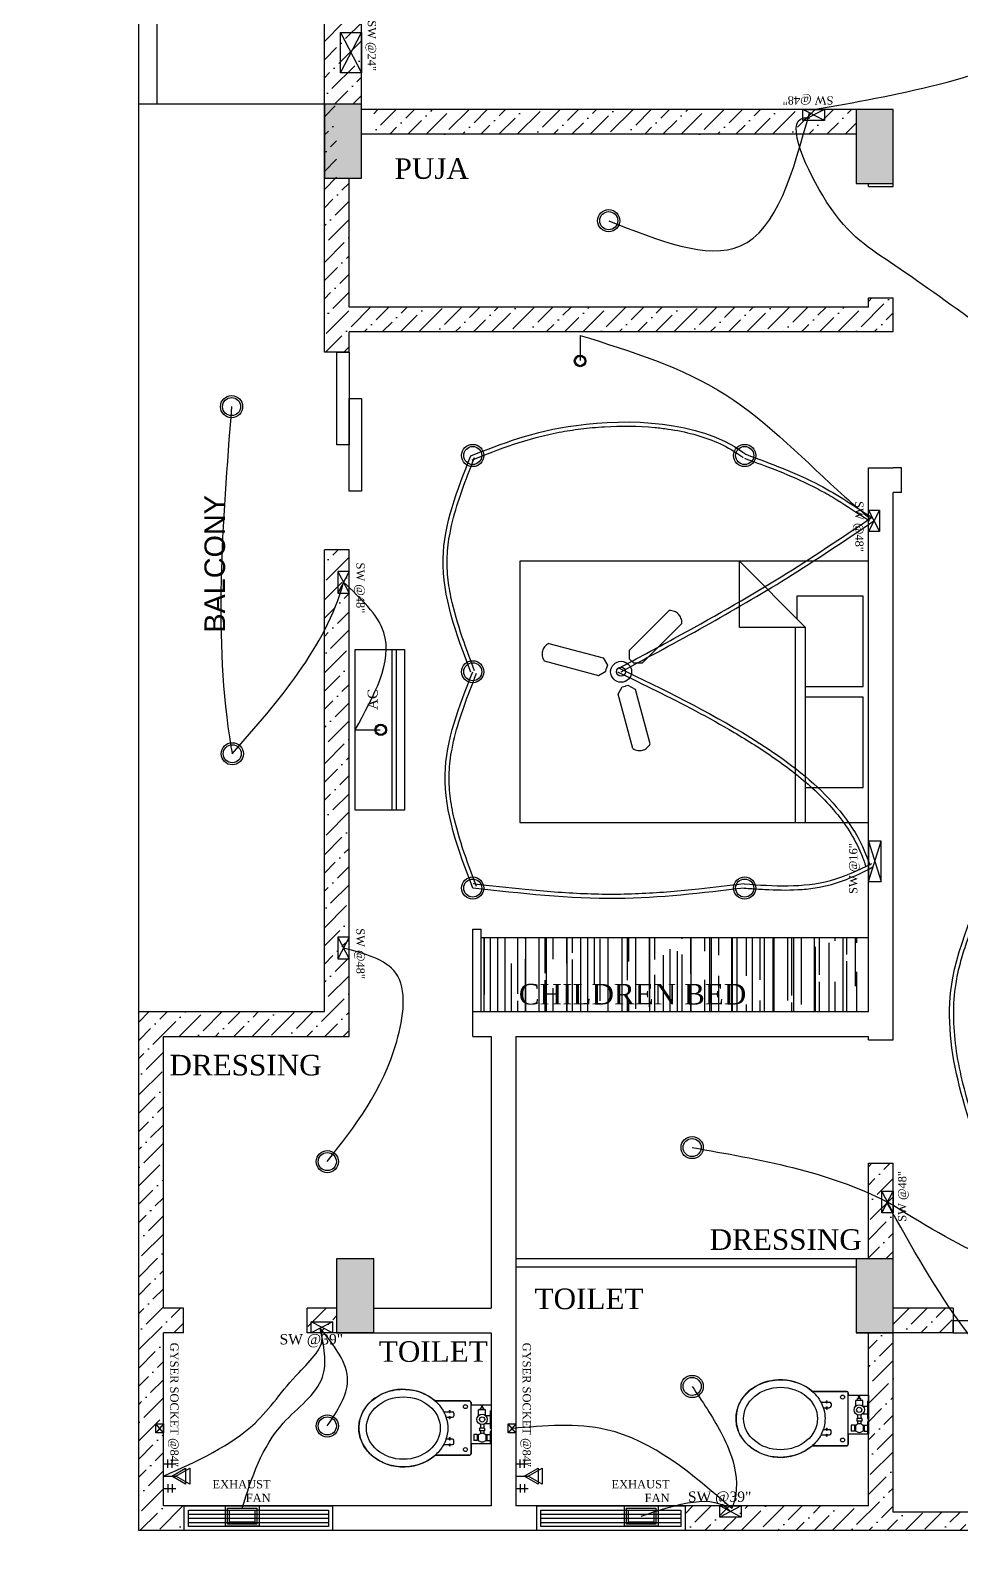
# Model space of a CAD drawing. Header units: inches. Extents: x 204954 to 440946, y -300749 to -143756.
# Drawn here: x 219263.4 to 219489.2, y -150903.7 to -150533.5 of the extents above; entities that cross this region are included whole.
import ezdxf

# ---------------------------------------------------------------- set-up
doc = ezdxf.new("R2010")
doc.units = ezdxf.units.IN
doc.header["$LTSCALE"] = 9
doc.header["$MEASUREMENT"] = 0
doc.linetypes.add('ACAD_ISO02W100', pattern=[15, 12, -3])
for name, color, linetype in [('beam framing', 91, 'Continuous'), ('ELECTRICAL', 1, 'Continuous'), ('furniture', 220, 'Continuous')]:
    doc.layers.add(name, color=color, linetype=linetype)
doc.layers.add('elec', color=1, linetype='Continuous', lineweight=15)
doc.layers.add('text', color=7, linetype='Continuous', lineweight=13)
doc.styles.add('outer', font='arial.ttf', dxfattribs={"height": 24})
doc.styles.get("Standard").update_dxf_attribs({"font": 'arial.ttf'})
pattern_1 = [(45, (-41741.4607, -126474.4424), (1.65728152, 6.0766989), [7.8125, -1.5625, 0, -1.5625])]

# ---------------------------------------------------------------- blocks, each defined once
blk = doc.blocks.new('WWWWWWWWWWWWWWWWWW')
at = {"color": 30, "linetype": 'Continuous'}
for p, q in [((25689.52, 22948.48), (25608.66, 22948.48)), ((25608.66, 22948.48), (25608.66, 22840.67)), ((25689.52, 22840.67), (25689.52, 22948.48)), ((25689.52, 22880.56), (25669.04, 22860.08)), ((25669.04, 22880.56), (25689.52, 22880.56)), ((25669.04, 22860.08), (25669.04, 22880.56)), ((25669.04, 22863.31), (25608.66, 22863.31)), ((25678.74, 22862.77), (25671.73, 22862.77)), ((25678.74, 22842.29), (25678.74, 22862.77)), ((25608.66, 22860.08), (25669.04, 22860.08)), ((25619.45, 22860.08), (25619.45, 22842.29)), ((25647.48, 22842.29), (25647.48, 22860.08)), ((25650.71, 22860.08), (25650.71, 22842.29)), ((25619.45, 22842.29), (25647.48, 22842.29)), ((25650.71, 22842.29), (25678.74, 22842.29)), ((25608.66, 22840.67), (25689.52, 22840.67))]:
    blk.add_line(p, q, dxfattribs=at)
blk = doc.blocks.new('MT3')
at = {"layer": 'furniture', "color": 143}
for p, q in [((29457.68, -1525.15), (29465.38, -1525.15)), ((29457.68, -1529.12), (29457.68, -1525.15)), ((29465.38, -1525.15), (29465.38, -1529.12)), ((29456.94, -1536.21), (29456.94, -1529.4)), ((29456.94, -1529.4), (29456.94, -1536.21)), ((29457.21, -1529.12), (29457.68, -1529.12)), ((29467.39, -1529.12), (29457.21, -1529.12)), ((29465.38, -1529.12), (29467.39, -1529.12)), ((29467.66, -1529.4), (29467.66, -1536.21)), ((29467.66, -1536.21), (29467.66, -1529.4)), ((29458.79, -1533.41), (29458.79, -1533.27)), ((29459.19, -1533.27), (29458.79, -1533.27)), ((29459.19, -1533.41), (29458.79, -1533.41)), ((29459.06, -1533.27), (29459.06, -1532.8)), ((29459.06, -1534.41), (29459.06, -1533.41)), ((29459.19, -1533.41), (29459.19, -1533.27)), ((29459.33, -1532.53), (29459.87, -1532.53)), ((29460.42, -1533.27), (29460.01, -1533.27)), ((29460.01, -1533.41), (29460.01, -1533.27)), ((29460.42, -1533.41), (29460.01, -1533.41)), ((29460.15, -1533.27), (29460.15, -1532.8)), ((29460.15, -1533.93), (29460.15, -1533.41)), ((29460.42, -1533.41), (29460.42, -1533.27)), ((29464.18, -1533.41), (29464.18, -1533.27)), ((29464.59, -1533.27), (29464.18, -1533.27)), ((29464.59, -1533.41), (29464.18, -1533.41)), ((29464.45, -1533.27), (29464.45, -1532.8)), ((29464.45, -1533.93), (29464.45, -1533.41)), ((29464.59, -1533.41), (29464.59, -1533.27)), ((29465.27, -1532.53), (29464.73, -1532.53)), ((29465.81, -1533.27), (29465.41, -1533.27)), ((29465.41, -1533.41), (29465.41, -1533.27)), ((29465.81, -1533.41), (29465.41, -1533.41)), ((29465.54, -1533.27), (29465.54, -1532.8)), ((29465.54, -1534.41), (29465.54, -1533.41)), ((29465.81, -1533.41), (29465.81, -1533.27))]:
    blk.add_line(p, q, dxfattribs=at)
at = {"layer": 'furniture', "color": 40}
for p, q in [((29457.7, -1527.09), (29457.7, -1526.81)), ((29458.36, -1526.89), (29457.7, -1526.81)), ((29458.36, -1527.01), (29457.7, -1527.09)), ((29458.36, -1526.61), (29458.36, -1527.29)), ((29458.7, -1526.61), (29458.36, -1526.61)), ((29458.7, -1527.29), (29458.36, -1527.29)), ((29459.82, -1526.26), (29458.7, -1526.26)), ((29458.7, -1526.26), (29458.7, -1527.63)), ((29459.82, -1527.63), (29458.7, -1527.63)), ((29458.87, -1525.32), (29458.87, -1525.15)), ((29458.87, -1525.15), (29462.3, -1525.15)), ((29458.87, -1525.32), (29462.3, -1525.32)), ((29459.82, -1526.27), (29459.82, -1525.32)), ((29461.36, -1526.27), (29461.36, -1525.32)), ((29461.56, -1526.61), (29462.3, -1526.61)), ((29461.56, -1527.29), (29462.3, -1527.29)), ((29462.3, -1525.32), (29462.3, -1525.15)), ((29462.3, -1526.44), (29462.3, -1527.46)), ((29462.3, -1526.44), (29462.81, -1526.44)), ((29462.3, -1527.46), (29462.81, -1527.46)), ((29462.81, -1526.44), (29462.81, -1527.46)), ((29462.81, -1526.61), (29463.4, -1526.61)), ((29462.81, -1527.29), (29463.4, -1527.29)), ((29462.98, -1525.15), (29462.98, -1525.32)), ((29462.98, -1525.15), (29465.38, -1525.15)), ((29462.98, -1525.32), (29465.38, -1525.32)), ((29463.56, -1526.18), (29464.8, -1526.18)), ((29463.56, -1526.18), (29464.8, -1526.18)), ((29463.56, -1527.72), (29464.8, -1527.72)), ((29463.58, -1526.01), (29463.58, -1525.32)), ((29463.58, -1526.01), (29464.78, -1526.01)), ((29463.58, -1527.89), (29464.78, -1527.89)), ((29463.58, -1527.89), (29463.58, -1528.58)), ((29463.7, -1526.18), (29463.7, -1526.01)), ((29463.7, -1527.72), (29463.7, -1527.89)), ((29464.66, -1526.18), (29464.66, -1526.01)), ((29464.66, -1527.72), (29464.66, -1527.89)), ((29464.78, -1526.01), (29464.78, -1525.32)), ((29464.78, -1527.89), (29464.78, -1528.58)), ((29465.38, -1525.15), (29465.38, -1525.32)), ((29463.58, -1528.58), (29464.78, -1528.58))]:
    blk.add_line(p, q, dxfattribs=at)
at = {"layer": 'furniture', "color": 40, "linetype": 'Continuous'}
blk.add_line((29458.87, -1525.15), (29465.38, -1525.15), dxfattribs=at)
at = {"layer": 'furniture', "color": 40}
for radius in [1.03, 0.514]:
    blk.add_circle((29460.59, -1526.95), radius, dxfattribs=at)
at = {"layer": 'furniture', "color": 143}
for centre in [(29458.06, -1530.24), (29466.54, -1530.24)]:
    blk.add_circle(centre, 0.39, dxfattribs=at)
at = {"layer": 'furniture', "color": 40}
for centre, radius, start, end in [((29464.18, -1526.95), 0.856, 151.045, 208.955), ((29462.39, -1525.95), 1.2, 331.045, 349.2183), ((29462.39, -1527.94), 1.2, 10.7817, 28.955), ((29465.98, -1525.95), 1.2, 190.7817, 208.955), ((29465.98, -1527.94), 1.2, 151.045, 169.2183), ((29464.18, -1526.95), 0.856, 331.045, 28.955)]:
    blk.add_arc(centre, radius, start, end, dxfattribs=at)
at = {"layer": 'furniture', "color": 143}
for centre, radius, start, end in [((29457.21, -1529.4), 0.272, 90, 180), ((29457.21, -1529.4), 0.272, 90, 180), ((29467.39, -1529.4), 0.272, 0, 90), ((29467.39, -1529.4), 0.272, 0, 90), ((29459.33, -1532.8), 0.272, 90, 180), ((29459.87, -1532.8), 0.272, 0, 90), ((29464.73, -1532.8), 0.272, 90, 180), ((29465.27, -1532.8), 0.272, 0, 90), ((29464.39, -1542.51), 9.76, 139.7519, 215.1669), ((29460.33, -1542.47), 9.64, 312.2117, 40.5237), ((29462.26, -1544.28), 7.01, 213.3921, 310.4326)]:
    blk.add_arc(centre, radius, start, end, dxfattribs=at)
at = {"layer": 'furniture', "color": 40}
blk.add_ellipse((29462.3, -1542.5), major_axis=(0, 7.29), ratio=0.846493, dxfattribs=at)
blk.add_ellipse((29462.3, -1542.5), major_axis=(0, 7.29), ratio=0.846493, dxfattribs=at)
at = {"layer": 'furniture', "color": 143}
blk.add_open_spline([(29462.3, -1533.71), (29461.7, -1533.71), (29461.1, -1533.79), (29459.36, -1534.27), (29458.28, -1534.9), (29456.49, -1536.6), (29455.79, -1537.68), (29454.85, -1540.05), (29454.62, -1541.35), (29454.65, -1543.94), (29454.92, -1545.22), (29455.93, -1547.56), (29456.67, -1548.61), (29458.28, -1550.05), (29459.06, -1550.53), (29460.76, -1551.16), (29461.65, -1551.31), (29463.44, -1551.25), (29464.33, -1551.03), (29465.97, -1550.28), (29466.72, -1549.75), (29468.02, -1548.44), (29468.56, -1547.66), (29469.4, -1545.97), (29469.69, -1545.05), (29469.99, -1543.15), (29470.01, -1542.18), (29469.76, -1540.27), (29469.5, -1539.33), (29468.73, -1537.61), (29468.21, -1536.81), (29466.96, -1535.45), (29466.23, -1534.88), (29464.62, -1534.06), (29463.74, -1533.81), (29462.67, -1533.72), (29462.48, -1533.71), (29462.3, -1533.71)], degree=3, knots=[0, 0, 0, 0, 0.226806, 0.226806, 0.680419, 0.680419, 1.134032, 1.134032, 1.587645, 1.587645, 2.041258, 2.041258, 2.494871, 2.494871, 2.835062, 2.835062, 3.172905, 3.172905, 3.510747, 3.510747, 3.84859, 3.84859, 4.186432, 4.186432, 4.524275, 4.524275, 4.862117, 4.862117, 5.199959, 5.199959, 5.537802, 5.537802, 5.875644, 5.875644, 6.213487, 6.213487, 6.283185, 6.283185, 6.283185, 6.283185], dxfattribs=at)
blk = doc.blocks.new('Fan3')
at = {"layer": 'ELECTRICAL'}
for p, q in [((13.37, 17.04), (2.28, 5.95)), ((16.92, 13.49), (5.83, 2.4)), ((-20.14, 7.91), (-5, 3.85)), ((2.28, 5.95), (2.28, 3.62)), ((-21.44, 3.06), (-6.3, -1)), ((-6.3, -1), (-4.27, 0.17)), ((-5, 3.85), (-3.83, 1.83)), ((-4.27, 0.17), (-4.05, 1.02)), ((-3.83, 1.83), (-4.06, 0.97)), ((2.28, 3.62), (2.91, 2.99)), ((3.5, 2.4), (2.87, 3.03)), ((5.83, 2.4), (3.5, 2.4)), ((-0.84, -6.25), (0.33, -4.23)), ((0.33, -4.23), (1.19, -4)), ((1.99, -3.79), (1.14, -4.01)), ((4.01, -4.95), (1.99, -3.79)), ((3.22, -21.4), (-0.84, -6.25)), ((8.07, -20.1), (4.01, -4.95))]:
    blk.add_line(p, q, dxfattribs=at)
for radius in [2.92, 1.27]:
    blk.add_circle((0, 0), radius, dxfattribs=at)
for centre, radius, start, end in [((13.5, 13.34), 3.7, 68.4978, 91.9827), ((13.7, 13.85), 3.16, 45, 68.4978), ((13.73, 13.82), 3.16, 21.5022, 45), ((13.22, 13.62), 3.7, 358.0173, 21.5022), ((-18.84, 4.94), 3.16, 165, 188.4978), ((-18.3, 5.02), 3.7, 188.4978, 211.9827), ((-18.83, 4.98), 3.16, 141.5022, 165), ((-18.4, 4.64), 3.7, 118.0173, 141.5022), ((4.8, -18.36), 3.7, 308.4978, 331.9827), ((5.19, -18.26), 3.7, 238.0173, 261.5022), ((5.1, -18.8), 3.16, 261.5022, 285), ((5.14, -18.79), 3.16, 285, 308.4978)]:
    blk.add_arc(centre, radius, start, end, dxfattribs=at)
blk = doc.blocks.new('Shower')
for p, q in [((-1.07, 2), (-1.07, 4)), ((0, 3), (-2, 3)), ((0, 0), (-2, 0)), ((0, -3), (-2, -3)), ((-1.07, -2), (-1.07, -4))]:
    blk.add_line(p, q)
blk.add_lwpolyline([(-2, 0), (-5.38, 1.95), (-5.38, -1.95)], close=True)

msp = doc.modelspace()

# ---------------------------------------------------------------- hatches: boundary and pattern name
at = {"transparency": 33554457}
h = msp.add_hatch(dxfattribs=at)
h.set_pattern_fill('ANSI36', color=155, scale=25)
h.set_pattern_definition([(45, (-41744.4426, -126474.4424), (1.65728152, 6.0766989), [7.8125, -1.5625, 0, -1.5625])])
h.paths.add_polyline_path([(219343.6737, -150525.37987), (219334.67194, -150525.37987), (219334.67337, -150551.32941), (219343.67337, -150551.32941)])
for points in [[(219334.67337, -150569.32941), (219343.67337, -150569.32941), (219343.67337, -150551.32941), (219334.67337, -150551.32941)], [(219463.64186, -150570.62759), (219472.64186, -150570.62759), (219472.64186, -150552.62759), (219463.64186, -150552.62759)], [(219337.64186, -150849.62759), (219346.64186, -150849.62759), (219346.64186, -150831.62759), (219337.64186, -150831.62759)], [(219463.64186, -150849.62759), (219472.64186, -150849.62759), (219472.64186, -150831.62759), (219463.64186, -150831.62759)]]:
    msp.add_hatch(color=1).paths.add_polyline_path(points)
h = msp.add_hatch(dxfattribs=at)
h.set_pattern_fill('ANSI36', color=155, scale=25)
h.set_pattern_definition([(45, (-45569.218, -128487.8396), (1.65728152, 6.0766989), [7.8125, -1.5625, 0, -1.5625])])
h.paths.add_polyline_path([(219472.64186, -150598.365), (219466.64186, -150598.365), (219466.64186, -150600.62759), (219340.67337, -150600.62759), (219340.67337, -150569.32941), (219337.65523, -150569.32941), (219337.65523, -150551.32941), (219334.67337, -150551.32941), (219334.67337, -150611.53994), (219340.67337, -150611.53994), (219340.67337, -150606.62759), (219472.56186, -150606.62759), (219472.56184, -150606.11855)])
h = msp.add_hatch(dxfattribs=at)
h.set_pattern_fill('ANSI36', color=155, scale=25)
h.set_pattern_definition(pattern_1)
h.paths.add_polyline_path([(219463.64186, -150558.62759), (219463.64186, -150552.62759), (219346.65523, -150552.62759), (219346.65523, -150558.62759)])
h = msp.add_hatch(dxfattribs=at)
h.set_pattern_fill('ANSI36', color=155, scale=25)
h.set_pattern_definition(pattern_1)
h.paths.add_polyline_path([(219456.87785, -150552.62759), (219456.87785, -150558.62759), (219463.64186, -150558.62759), (219463.64186, -150552.62759)])
h = msp.add_hatch(dxfattribs=at)
h.set_pattern_fill('ANSI36', color=155, scale=25)
h.set_pattern_definition(pattern_1)
h.paths.add_polyline_path([(219295.64186, -150849.62759), (219300.49675, -150849.62759), (219300.49675, -150843.62759), (219295.64186, -150843.62759), (219295.64186, -150777.62759), (219340.67337, -150777.62759), (219340.67337, -150771.62759), (219340.67337, -150659.53994), (219334.67337, -150659.53994), (219334.67337, -150771.62759), (219289.64186, -150771.62759), (219289.64186, -150897.62759), (219300.68359, -150897.62759), (219300.68359, -150891.62759), (219295.64186, -150891.62759)])
h = msp.add_hatch(dxfattribs=at)
h.set_pattern_fill('AR-RROOF', color=43, scale=5, angle=90)
h.set_pattern_definition([(90, (-41741.4607, -126474.4424), (-5, 11), [75, -10, 25, -5]), (90, (-41743.961, -126467.7924), (-6.65, -5), [15, -1.65, 30, -3.75]), (90, (-41745.7107, -126471.9424), (-3.35, 26), [40, -7, 20, -5])])
h.paths.add_polyline_path([(219466.64186, -150753.62759), (219372.67337, -150753.62759), (219372.67337, -150771.62759), (219466.64186, -150771.62759)])
h = msp.add_hatch(dxfattribs=at)
h.set_pattern_fill('ANSI36', color=155, scale=25)
h.set_pattern_definition(pattern_1)
h.paths.add_polyline_path([(219472.64186, -150808.44739), (219466.64186, -150808.44739), (219466.64186, -150831.62759), (219472.64186, -150831.62759)])
h = msp.add_hatch(dxfattribs=at)
h.set_pattern_fill('ANSI36', color=155, scale=25)
h.set_pattern_definition(pattern_1)
h.paths.add_polyline_path([(219337.64186, -150849.62759), (219337.64186, -150843.62759), (219330.49675, -150843.62759), (219330.49675, -150849.62759)])
h = msp.add_hatch(dxfattribs=at)
h.set_pattern_fill('ANSI36', color=155, scale=25)
h.set_pattern_definition(pattern_1)
h.paths.add_polyline_path([(219487.20458, -150846.62759), (219487.20458, -150843.62759), (219472.64186, -150843.62759), (219472.64186, -150849.62759), (219487.20458, -150849.62759)])
h = msp.add_hatch(dxfattribs=at)
h.set_pattern_fill('ANSI36', color=155, scale=25)
h.set_pattern_definition(pattern_1)
h.paths.add_polyline_path([(219472.64186, -150849.62759), (219466.64186, -150849.62759), (219466.64186, -150891.62759), (219422.18359, -150891.62759), (219422.18359, -150897.62759), (219637.64186, -150897.62759), (219637.64186, -150849.62759), (219633.14186, -150849.62759), (219633.14186, -150893.12759), (219472.64186, -150893.12759)])

# ---------------------------------------------------------------- linework, layer by layer
at = {"color": 251}
for p, q in [((219289.64186, -150897.62759), (219289.64186, -150199.12759)), ((219294.14186, -150551.32941), (219294.14186, -150203.62759)), ((219334.67337, -150551.32941), (219334.66, -150310.12759)), ((219343.67336, -150552.62759), (219343.67574, -150361.15827)), ((219337.65523, -150551.32941), (219289.64186, -150551.32941)), ((219334.67337, -150611.53994), (219334.67337, -150551.32941)), ((219472.64186, -150552.62759), (219343.67336, -150552.62759)), ((219472.64186, -150571.35266), (219472.64186, -150552.62759)), ((219463.64186, -150558.62759), (219343.67337, -150558.62759)), ((219340.67337, -150600.62759), (219340.67337, -150569.32941)), ((219466.64186, -150571.35266), (219466.64186, -150570.62759)), ((219466.64186, -150571.35266), (219472.64186, -150571.35266)), ((219466.64186, -150600.62759), (219466.64186, -150598.365)), ((219466.64186, -150598.365), (219472.64186, -150598.365)), ((219472.64186, -150606.62759), (219472.64186, -150598.365)), ((219466.64186, -150600.62759), (219340.67337, -150600.62759)), ((219340.67337, -150611.53994), (219340.67337, -150606.62759)), ((219472.64186, -150606.62759), (219340.67337, -150606.62759)), ((219340.67337, -150611.53994), (219334.67337, -150611.53994)), ((219466.64186, -150771.62759), (219466.64186, -150639.62759)), ((219466.64186, -150639.62759), (219472.64186, -150639.62759)), ((219474.69231, -150639.62759), (219472.64186, -150639.62759)), ((219472.64186, -150639.62759), (219472.64186, -150639.62759)), ((219474.69231, -150645.62759), (219474.69231, -150639.62759)), ((219474.69231, -150645.62759), (219472.64186, -150645.62759)), ((219472.64186, -150778.44739), (219472.64186, -150645.62759)), ((219334.67337, -150771.62759), (219334.67337, -150659.53994)), ((219340.67337, -150659.53994), (219334.67337, -150659.53994)), ((219340.67337, -150777.62759), (219340.67337, -150659.53994)), ((219370.67337, -150751.62759), (219372.67337, -150751.62759)), ((219370.67337, -150771.62759), (219370.67337, -150751.62759)), ((219372.67337, -150771.62759), (219372.67337, -150751.62759)), ((219372.67337, -150753.62759), (219466.64186, -150753.62759)), ((219289.64186, -150771.62759), (219334.67337, -150771.62759)), ((219370.67337, -150771.62759), (219466.64186, -150771.62759)), ((219370.67337, -150777.62759), (219370.67337, -150771.62759)), ((219295.64186, -150843.62759), (219295.64186, -150777.62759)), ((219295.64186, -150777.62759), (219340.67337, -150777.62759)), ((219370.67337, -150777.62759), (219375.14186, -150777.62759)), ((219375.14186, -150777.62759), (219375.14186, -150843.62759)), ((219381.14186, -150777.62759), (219466.64186, -150777.62759)), ((219381.14186, -150777.62759), (219381.14186, -150891.62759)), ((219466.64186, -150778.44739), (219466.64186, -150777.62759)), ((219466.64186, -150778.44739), (219472.64186, -150778.44739)), ((219466.64186, -150831.62759), (219466.64186, -150808.44739)), ((219466.64186, -150808.44739), (219472.64186, -150808.44739)), ((219472.64186, -150843.62759), (219472.64186, -150808.44739)), ((219300.49675, -150843.62759), (219295.64186, -150843.62759)), ((219300.49675, -150849.62759), (219300.49675, -150843.62759)), ((219337.64186, -150843.62759), (219330.49675, -150843.62759)), ((219330.49675, -150849.62759), (219330.49675, -150843.62759)), ((219346.64186, -150843.62759), (219375.14186, -150843.62759)), ((219487.20458, -150843.62759), (219472.64186, -150843.62759)), ((219487.20458, -150843.62759), (219487.20458, -150849.62759)), ((219295.64186, -150891.62759), (219295.64186, -150849.62759)), ((219300.49675, -150849.62759), (219295.64186, -150849.62759)), ((219346.64186, -150849.62759), (219330.49675, -150849.62759)), ((219346.64186, -150849.62759), (219375.14186, -150849.62759)), ((219375.14186, -150849.62759), (219375.14186, -150891.62759)), ((219487.20458, -150849.62759), (219463.64186, -150849.62759)), ((219466.64186, -150891.62759), (219466.64186, -150849.62759)), ((219472.64186, -150893.12759), (219472.64186, -150849.62759)), ((219375.14186, -150891.62759), (219295.64186, -150891.62759)), ((219466.64186, -150891.62759), (219381.14186, -150891.62759)), ((219633.14186, -150893.12759), (219472.64186, -150893.12759)), ((219637.64186, -150897.62759), (219289.64186, -150897.62759))]:
    msp.add_line(p, q, dxfattribs=at)
at = {"color": 1}
for p, q in [((219338.60306, -150533.94242), (219343.67359, -150543.7078)), ((219338.60306, -150543.7078), (219343.67359, -150533.94242)), ((219455.97751, -150552.62759), (219450.74241, -150555.33647)), ((219455.97751, -150555.33647), (219450.74241, -150552.62759)), ((219396.69566, -150607.4587), (219396.69566, -150613.54259)), ((219466.64186, -150649.88033), (219469.35074, -150655.11543)), ((219469.35074, -150649.88033), (219466.64186, -150655.11543)), ((219340.67337, -150664.78747), (219337.96449, -150670.02257)), ((219337.96449, -150664.78747), (219340.67337, -150670.02257)), ((219351.13361, -150722.73428), (219351.13361, -150683.73428)), ((219352.13361, -150722.73428), (219352.13361, -150683.73428)), ((219342.13361, -150703.23428), (219348.21749, -150703.23428)), ((219466.65973, -150740.02417), (219469.73026, -150730.25878)), ((219466.65973, -150730.25878), (219469.73026, -150740.02417)), ((219340.67337, -150753.56947), (219337.96449, -150758.80457)), ((219337.96449, -150753.56947), (219340.67337, -150758.80457)), ((219472.64185, -150820.4664), (219469.93297, -150815.2313)), ((219469.93297, -150820.4664), (219472.64185, -150815.2313)), ((219336.68071, -150846.92333), (219331.44561, -150849.63221)), ((219336.68071, -150849.63221), (219331.44561, -150846.92333)), ((219295.64186, -150873.88626), (219293.78789, -150871.68775)), ((219295.64186, -150871.68775), (219293.78789, -150873.88626)), ((219381.14186, -150873.88626), (219379.28789, -150871.68775)), ((219381.14186, -150871.68775), (219379.28789, -150873.88626)), ((219435.82174, -150891.62759), (219430.58664, -150894.33647)), ((219435.82174, -150894.33647), (219430.58664, -150891.62759))]:
    msp.add_line(p, q, dxfattribs=at)
for p, q in [((219337.64186, -150831.62759), (219337.64186, -150849.62759)), ((219346.64186, -150849.62759), (219346.64186, -150837.62759)), ((219472.64186, -150849.62759), (219472.64186, -150837.62759)), ((219337.64186, -150849.62759), (219346.64186, -150849.62759)), ((219463.64186, -150849.62759), (219472.64186, -150849.62759))]:
    msp.add_line(p, q)
at = {"color": 4}
for p, q in [((219463.64186, -150831.62759), (219381.14186, -150831.62759)), ((219463.64186, -150833.62759), (219381.14186, -150833.62759))]:
    msp.add_line(p, q, dxfattribs=at)
at = {"color": 6, "linetype": 'ACAD_ISO02W100'}
for p, q in [((219301.68359, -150893.62759), (219335.68359, -150893.62759)), ((219301.68359, -150894.62759), (219335.68359, -150894.62759)), ((219387.18359, -150893.62759), (219421.18359, -150893.62759)), ((219387.18359, -150894.62759), (219421.18359, -150894.62759)), ((219301.68359, -150895.62759), (219335.68359, -150895.62759)), ((219387.18359, -150895.62759), (219421.18359, -150895.62759))]:
    msp.add_line(p, q, dxfattribs=at)
at = {"color": 1}
for points in [[(219343.67359, -150533.94242), (219343.67359, -150543.7078), (219338.60306, -150543.7078), (219338.60306, -150533.94242)], [(219455.97751, -150552.62759), (219455.97751, -150555.33647), (219450.74241, -150555.33647), (219450.74241, -150552.62759)], [(219463.64186, -150570.62759), (219472.64186, -150570.62759), (219472.64186, -150552.62759), (219463.64186, -150552.62759)], [(219466.64186, -150649.88033), (219469.35074, -150649.88033), (219469.35074, -150655.11543), (219466.64186, -150655.11543)], [(219340.67337, -150664.78747), (219337.96449, -150664.78747), (219337.96449, -150670.02257), (219340.67337, -150670.02257)], [(219342.13361, -150722.73428), (219342.13361, -150683.73428), (219354.13361, -150683.73428), (219354.13361, -150722.73428)], [(219469.73026, -150740.02417), (219469.73026, -150730.25878), (219466.65973, -150730.25878), (219466.65973, -150740.02417)], [(219340.67337, -150753.56947), (219337.96449, -150753.56947), (219337.96449, -150758.80457), (219340.67337, -150758.80457)], [(219472.64185, -150820.4664), (219469.93297, -150820.4664), (219469.93297, -150815.2313), (219472.64185, -150815.2313)], [(219337.64186, -150849.62759), (219346.64186, -150849.62759), (219346.64186, -150831.62759), (219337.64186, -150831.62759)], [(219463.64186, -150849.62759), (219472.64186, -150849.62759), (219472.64186, -150831.62759), (219463.64186, -150831.62759)], [(219336.68071, -150846.92333), (219336.68071, -150849.63221), (219331.44561, -150849.63221), (219331.44561, -150846.92333)], [(219293.78789, -150873.88626), (219293.78789, -150871.68775), (219295.64186, -150871.68775), (219295.64186, -150873.88626)], [(219379.28789, -150873.88626), (219379.28789, -150871.68775), (219381.14186, -150871.68775), (219381.14186, -150873.88626)], [(219318.82844, -150896.56227), (219310.68876, -150896.56227), (219310.68876, -150891.62759), (219318.82844, -150891.62759)], [(219318.32844, -150896.06227), (219311.18876, -150896.06227), (219311.18876, -150892.12759), (219318.32844, -150892.12759)], [(219317.82844, -150895.56227), (219311.68876, -150895.56227), (219311.68876, -150892.62759), (219317.82844, -150892.62759)], [(219415.61148, -150896.56227), (219407.47181, -150896.56227), (219407.47181, -150891.62759), (219415.61148, -150891.62759)], [(219415.11148, -150896.06227), (219407.97181, -150896.06227), (219407.97181, -150892.12759), (219415.11148, -150892.12759)], [(219414.61148, -150895.56227), (219408.47181, -150895.56227), (219408.47181, -150892.62759), (219414.61148, -150892.62759)], [(219435.82174, -150891.62759), (219435.82174, -150894.33647), (219430.58664, -150894.33647), (219430.58664, -150891.62759)]]:
    msp.add_lwpolyline(points, close=True, dxfattribs=at)
at = {"color": 155, "transparency": 33554457}
msp.add_lwpolyline([(219334.67337, -150569.32941), (219343.67337, -150569.32941), (219343.67337, -150551.32941), (219334.67337, -150551.32941)], close=True, dxfattribs=at)
at = {"color": 6}
for points in [[(219337.67337, -150611.53994), (219340.67337, -150611.53994), (219340.67337, -150634.04547), (219337.67337, -150634.04547)], [(219340.67337, -150622.79271), (219343.67337, -150622.79271), (219343.67337, -150645.29823), (219340.67337, -150645.29823)], [(219487.20458, -150846.62759), (219505.41145, -150846.62759), (219505.41145, -150849.65923), (219487.20458, -150849.65923)]]:
    msp.add_lwpolyline(points, close=True, dxfattribs=at)
at = {"color": 5}
for points in [[(219300.68359, -150891.62759), (219336.68359, -150891.62759), (219336.68359, -150897.62759), (219300.68359, -150897.62759)], [(219301.68359, -150892.62759), (219335.68359, -150892.62759), (219335.68359, -150896.62759), (219301.68359, -150896.62759)], [(219386.18359, -150891.62759), (219422.18359, -150891.62759), (219422.18359, -150897.62759), (219386.18359, -150897.62759)], [(219387.18359, -150892.62759), (219421.18359, -150892.62759), (219421.18359, -150896.62759), (219387.18359, -150896.62759)]]:
    msp.add_lwpolyline(points, close=True, dxfattribs=at)
at = {"color": 1}
for centre, radius in [((219403.65762, -150579.62759), 2.69329), ((219403.65762, -150579.62759), 2.19329), ((219396.69566, -150613.67204), 1.4), ((219396.69566, -150613.67204), 1.15), ((219312.15762, -150624.76214), 2.69329), ((219312.15762, -150624.76214), 2.19329), ((219370.67337, -150636.62759), 2.69329), ((219370.67337, -150636.62759), 2.19329), ((219436.64186, -150636.62759), 2.69329), ((219436.64186, -150636.62759), 2.19329), ((219370.67337, -150689.12759), 2.69329), ((219370.67337, -150689.12759), 2.19329), ((219348.34694, -150703.23428), 1.4), ((219348.34694, -150703.23428), 1.15), ((219312.32718, -150709.03897), 2.69329), ((219312.32718, -150709.03897), 2.19329), ((219370.67337, -150741.62759), 2.69329), ((219436.64186, -150741.62759), 2.69329), ((219370.67337, -150741.62759), 2.19329), ((219436.64186, -150741.62759), 2.19329), ((219423.89186, -150804.62759), 2.69329), ((219335.39186, -150808.04115), 2.69329), ((219335.39186, -150808.04115), 2.19329), ((219423.89186, -150804.62759), 2.19329), ((219423.89186, -150862.62759), 2.69329), ((219423.89186, -150862.62759), 2.19329), ((219335.39186, -150872.20891), 2.69329), ((219335.39186, -150872.20891), 2.19329)]:
    msp.add_circle(centre, radius, dxfattribs=at)
at = {"color": 3}
for points in [[(219453.35996, -150552.62759), (219517.57271, -150534.48745), (219546.14186, -150504.10943), (219545.9378, -150503.41818)], [(219403.65762, -150579.62759), (219435.61638, -150585.74996), (219452.33026, -150553.44922)], [(219493.94724, -150605.2655), (219471.76077, -150589.62639), (219455.56139, -150573.52971), (219451.98921, -150554.69132), (219452.37363, -150554.75294)], [(219396.69566, -150607.4587), (219432.03469, -150621.89348), (219460.95112, -150646.67028), (219467.10832, -150651.99795)], [(219370.1884, -150689.22241), (219363.46523, -150661.72863), (219370.1884, -150636.72241)], [(219436.89972, -150636.32922), (219454.80853, -150643.83468), (219467.43651, -150651.66861)], [(219406.65762, -150689.12759), (219446.85993, -150666.38626), (219467.99547, -150652.49781)], [(219342.13361, -150703.23428), (219349.10722, -150679.61142), (219339.3171, -150667.40856)], [(219370.67337, -150741.62759), (219363.95021, -150714.13382), (219370.67337, -150689.12759)], [(219406.18406, -150688.24683), (219438.0709, -150705.11365), (219466.65973, -150735.14147), (219466.9689, -150736.07856)], [(219496.64186, -150813.62759), (219487.12381, -150763.42346), (219496.64186, -150729.6012), (219496.71081, -150728.64954)], [(219436.52411, -150740.63455), (219457.44717, -150739.78177), (219467.46268, -150735.71149)], [(219436.64186, -150741.62759), (219405.71248, -150744.17101), (219370.67337, -150741.62759)], [(219436.64186, -150741.62759), (219405.71248, -150744.17101), (219370.67337, -150741.62759)], [(219335.39186, -150808.04115), (219352.22196, -150778.89108), (219351.98243, -150762.25485), (219339.3181, -150756.18695)], [(219423.89186, -150804.62759), (219471.28658, -150817.84878), (219471.28726, -150817.84913)], [(219589.73558, -150870.96264), (219555.53935, -150880.10316), (219515.4664, -150872.07821), (219471.10267, -150817.92752)], [(219559.14614, -150842.80179), (219496.52884, -150831.80742), (219471.28767, -150817.84934)], [(219295.64186, -150884.38033), (219317.855, -150871.49831), (219328.54546, -150859.20245), (219334.06316, -150849.63221), (219333.69115, -150848.47026)], [(219314.7586, -150892.12759), (219324.7161, -150871.50982), (219334.20135, -150860.38662), (219333.69115, -150848.47026)], [(219335.39186, -150872.20891), (219340.30217, -150861.24651), (219333.69115, -150848.47026)], [(219423.89186, -150862.62759), (219430.83935, -150873.71111), (219433.73269, -150880.56787), (219433.73269, -150891.62759), (219433.48468, -150892.21611)], [(219433.48468, -150892.21611), (219403.13297, -150873.1217), (219380.25055, -150872.82931)]]:
    msp.add_spline(points, degree=3, dxfattribs=at)
for points, knots in [([(219312.15762, -150624.76214), (219309.933, -150653.11956), (219307.63696, -150682.38757), (219312.30675, -150709.03897), (219312.30675, -150709.03897)], [0, 0, 0, 0, 84.277000685, 86.983234338, 86.983234338, 86.983234338, 86.983234338]), ([(219370.1884, -150636.72241), (219377.72765, -150633.73622), (219394.44738, -150627.11377), (219425.94082, -150628.1167), (219436.89972, -150636.32922), (219436.89972, -150636.32922), (219436.89972, -150636.32922)], [0, 0, 0, 0, 31.070899759, 68.90572266, 69.90572266, 70.332778787, 70.332778787, 70.332778787, 70.332778787]), ([(219370.55665, -150637.65213), (219372.19934, -150637.00149), (219373.83743, -150636.3527), (219378.82907, -150634.45895), (219382.25953, -150633.26667), (219387.82433, -150631.79369), (219389.68506, -150631.36429), (219393.32375, -150630.67163), (219395.07437, -150630.39298), (219398.75329, -150629.93294), (219400.67545, -150629.75237), (219406.59283, -150629.40219), (219410.73903, -150629.42443), (219415.90321, -150629.91662), (219416.97483, -150630.04453), (219420.16354, -150630.51033), (219422.25445, -150630.93033), (219428.30951, -150632.56364), (219432.05321, -150634.15083), (219435.38239, -150636.45762), (219435.54449, -150636.5727), (219435.86411, -150636.80471), (219436.01726, -150636.91819), (219436.18706, -150637.04476), (219436.23369, -150637.07974), (219436.28657, -150637.11936), (219436.29022, -150637.1221), (219436.30004, -150637.12945)], [0, 0, 0, 0, 6.769894941, 6.769894941, 20.309684822, 20.309684822, 26.690425786, 26.690425786, 32.122814529, 32.122814529, 37.555203273, 37.555203273, 48.419980761, 48.419980761, 51.27826783, 51.27826783, 56.994841969, 56.994841969, 68.427990246, 68.427990246, 69.017494607, 69.017494607, 69.606998969, 69.606998969, 69.950442535, 69.950442535, 70.332778787, 70.332778787, 70.332778787, 70.332778787]), ([(219371.12393, -150688.86915), (219370.24456, -150686.54033), (219369.36789, -150684.21842), (219367.42572, -150678.69988), (219366.41782, -150675.51073), (219365.26064, -150670.50968), (219364.92842, -150668.68365), (219364.49539, -150664.95859), (219364.40722, -150663.06268), (219364.55943, -150659.27674), (219364.79444, -150657.3783), (219366.09689, -150650.45146), (219367.90085, -150645.38559), (219370.28245, -150639.22036), (219370.70055, -150638.15484), (219371.1193, -150637.08769)], [0, 0, 0, 0, 7.18136677, 7.18136677, 17.128181075, 17.128181075, 22.884600549, 22.884600549, 28.922552892, 28.922552892, 34.960505235, 34.960505235, 50.878300213, 50.878300213, 54.198113742, 54.198113742, 54.198113742, 54.198113742]), ([(219436.5546, -150637.26778), (219438.69254, -150638.05392), (219440.82536, -150638.83824), (219445.68371, -150640.71535), (219448.39372, -150641.82983), (219452.39234, -150643.70968), (219453.73417, -150644.38385), (219456.37554, -150645.81907), (219457.67844, -150646.57844), (219461.55358, -150648.94328), (219464.09215, -150650.63563), (219466.71994, -150652.39244), (219466.80031, -150652.44617), (219466.8807, -150652.49992)], [0, 0, 0, 0, 6.802784607, 6.802784607, 15.659125703, 15.659125703, 20.241693837, 20.241693837, 24.824261972, 24.824261972, 33.98939824, 33.98939824, 34.278529066, 34.278529066, 34.278529066, 34.278529066]), ([(219406.18406, -150688.24683), (219410.607, -150685.86876), (219415.02794, -150683.49177), (219428.23105, -150676.27614), (219436.95347, -150671.35279), (219452.88791, -150661.47447), (219460.15657, -150656.57592), (219467.43651, -150651.66861)], [0, 0, 0, 0, 15.050902352, 15.050902352, 45.152707057, 45.152707057, 71.478991718, 71.478991718, 71.478991718, 71.478991718]), ([(219312.32718, -150709.03897), (219323.62174, -150696.14732), (219334.91653, -150683.2554), (219339.31829, -150667.40428), (219339.31838, -150667.40395)], [0, 0, 0, 0, 49.617554317, 49.61859871, 49.61859871, 49.61859871, 49.61859871]), ([(219371.6089, -150741.27433), (219370.72953, -150738.94551), (219369.85287, -150736.6236), (219367.9107, -150731.10506), (219366.90279, -150727.91591), (219365.74561, -150722.91486), (219365.4134, -150721.08884), (219364.98036, -150717.36377), (219364.8922, -150715.46787), (219365.04441, -150711.68193), (219365.27941, -150709.78349), (219366.58186, -150702.85664), (219368.38582, -150697.79078), (219370.76743, -150691.62554), (219371.18553, -150690.56003), (219371.60427, -150689.49287)], [0, 0, 0, 0, 7.18136677, 7.18136677, 17.128181075, 17.128181075, 22.884600549, 22.884600549, 28.922552892, 28.922552892, 34.960505235, 34.960505235, 50.878300213, 50.878300213, 54.198113742, 54.198113742, 54.198113742, 54.198113742]), ([(219405.74912, -150689.14728), (219408.91306, -150690.67555), (219412.07405, -150692.2024), (219421.54037, -150696.88945), (219427.82885, -150700.15612), (219435.73432, -150704.84169), (219437.39043, -150705.85503), (219440.68818, -150707.95229), (219442.32697, -150709.036), (219447.15599, -150712.40498), (219450.25868, -150714.80831), (219454.71469, -150718.88362), (219456.24851, -150720.42846), (219460.50332, -150725.26502), (219462.87655, -150728.75734), (219464.84286, -150733.16708), (219465.09283, -150733.77264), (219465.47373, -150734.77743), (219465.61446, -150735.17061), (219465.83934, -150735.83781), (219465.92799, -150736.11081), (219466.01777, -150736.38735)], [0, 0, 0, 0, 10.703349223, 10.703349223, 32.110047669, 32.110047669, 37.788082246, 37.788082246, 43.466116822, 43.466116822, 54.822185975, 54.822185975, 61.319299477, 61.319299477, 74.313526482, 74.313526482, 76.350736891, 76.350736891, 77.648797618, 77.648797618, 78.520478463, 78.520478463, 78.520478463, 78.520478463]), ([(219497.57959, -150813.28023), (219496.54234, -150810.48006), (219495.50661, -150807.68388), (219492.5297, -150799.31629), (219490.71935, -150793.76558), (219488.78384, -150785.61459), (219488.27116, -150782.9718), (219487.19649, -150775.09186), (219487.09782, -150769.90528), (219488.13287, -150763.33583), (219488.44081, -150761.88201), (219489.18251, -150758.96607), (219489.61435, -150757.50599), (219491.02578, -150753.1138), (219492.12155, -150750.17014), (219493.81251, -150745.44941), (219494.427, -150743.69385), (219496.1258, -150738.38008), (219497.06659, -150734.77396), (219497.56278, -150730.5405), (219497.61441, -150730.00585), (219497.67428, -150729.21997), (219497.69148, -150728.96741), (219497.7085, -150728.71751)], [0, 0, 0, 0, 8.446059819, 8.446059819, 25.338179458, 25.338179458, 33.502354547, 33.502354547, 49.830704723, 49.830704723, 54.493234927, 54.493234927, 59.155765131, 59.155765131, 68.480825538, 68.480825538, 73.944897207, 73.944897207, 84.873040545, 84.873040545, 86.437337111, 86.437337111, 87.188568115, 87.188568115, 87.188568115, 87.188568115]), ([(219436.45297, -150741.63201), (219437.12509, -150741.67995), (219437.79816, -150741.72795), (219439.81902, -150741.86619), (219441.16844, -150741.95068), (219445.21359, -150742.13273), (219447.90639, -150742.15925), (219451.97553, -150741.85149), (219453.37317, -150741.68153), (219455.75135, -150741.24574), (219456.73807, -150741.0206), (219459.67245, -150740.19351), (219461.56396, -150739.44923), (219464.43343, -150738.2071), (219465.43549, -150737.75102), (219467.76256, -150736.51677)], [0, 0, 0, 0, 1.97047921, 1.97047921, 5.911437629, 5.911437629, 13.793354468, 13.793354468, 17.953972817, 17.953972817, 20.938053752, 20.938053752, 26.906215624, 26.906215624, 30.158751562, 30.158751562, 30.158751562, 30.158751562]), ([(219436.52411, -150740.63455), (219432.84313, -150741.07102), (219429.16669, -150741.50692), (219420.9235, -150742.36974), (219416.35916, -150742.7683), (219409.43833, -150743.10415), (219407.07792, -150743.17073), (219402.35676, -150743.18347), (219399.9942, -150743.13227), (219392.90064, -150742.8417), (219388.16377, -150742.46531), (219379.21407, -150741.59178), (219375.0028, -150741.1132), (219370.7863, -150740.63399)], [0, 0, 0, 0, 11.082121371, 11.082121371, 24.877340338, 24.877340338, 32.029200708, 32.029200708, 39.181061078, 39.181061078, 53.484781817, 53.484781817, 66.165072229, 66.165072229, 66.165072229, 66.165072229]), ([(219436.52411, -150740.63455), (219432.84313, -150741.07102), (219429.16669, -150741.50692), (219420.9235, -150742.36974), (219416.35916, -150742.7683), (219409.43833, -150743.10415), (219407.07792, -150743.17073), (219402.35676, -150743.18347), (219399.9942, -150743.13227), (219392.90064, -150742.8417), (219388.16377, -150742.46531), (219379.21407, -150741.59178), (219375.0028, -150741.1132), (219370.7863, -150740.63399)], [0, 0, 0, 0, 11.082121371, 11.082121371, 24.877340338, 24.877340338, 32.029200708, 32.029200708, 39.181061078, 39.181061078, 53.484781817, 53.484781817, 66.165072229, 66.165072229, 66.165072229, 66.165072229])]:
    msp.add_open_spline(points, degree=3, knots=knots, dxfattribs=at)
msp.add_open_spline([(219411.54242, -150894.09499), (219420.38829, -150891.17876), (219429.23416, -150888.26252), (219433.20419, -150892.98203)], degree=3, dxfattribs=at)
at = {"layer": 'beam framing', "color": 1}
msp.add_circle((221267.41484, -148374.87), 4304.54104, dxfattribs=at)

# ---------------------------------------------------------------- block references
at = {"color": 2, "xscale": 0.7841013898052637, "yscale": 0.7841013898052637, "zscale": 0.7841013898052637, "rotation": 90}
msp.add_blockref('WWWWWWWWWWWWWWWWWW', (237376.0433, -170805.49179), dxfattribs=at)
at = {"xscale": -1}
for p in [(219295.64186, -150884.38033), (219296.64186, -150884.38033), (219381.14186, -150884.38033), (219382.14186, -150884.38033)]:
    msp.add_blockref('Shower', p, dxfattribs=at)
at = {"layer": 'elec', "xscale": 0.8713616964872823, "yscale": 0.8713616964872823, "zscale": 0.8713616964872823}
msp.add_blockref('Fan3', (219406.65762, -150689.12759), dxfattribs=at)
at = {"layer": 'furniture', "color": 7, "linetype": 'Continuous', "xscale": 1.228391283442034, "yscale": 1.228391283442034, "zscale": 1.228391283442034, "rotation": 270}
for p in [(221340.12461, -114679.18064), (221248.62461, -114681.49919)]:
    msp.add_blockref('MT3', p, dxfattribs=at)

# ---------------------------------------------------------------- texts
at = {"color": 1}
for s, insert, char_height, width, attachment_point, rotation in [('{\\fBookman Old Style|b0|i0|c0|p18;SW @24" }', (219347.21479, -150543.29683), 2, 18.1506991, 3, 270), ('{\\fBookman Old Style|b0|i0|c0|p18;SW @48" }', (219445.83494, -150551.43463), 2, 18.1506991, 3, 180), ('{\\fBookman Old Style|b0|i0|c0|p18;SW @48" }', (219465.4489, -150660.0229), 2, 18.1506991, 3, 270), ('{\\fBookman Old Style|b0|i0|c0|p18;SW @48" }', (219341.86633, -150674.93003), 2, 18.1506991, 9, 270), ('{\\fBookman Old Style|b0|i0|c0|p18;AC}', (219345.1752, -150698.34718), 2.4, 23.0218195, 1, 90), ('{\\fBookman Old Style|b0|i0|c0|p18;SW @16" }', (219464.54204, -150730.74155), 2, 18.1506991, 9, 90), ('{\\fBookman Old Style|b0|i0|c0|p18;SW @48" }', (219341.86633, -150763.71204), 2, 18.1506991, 9, 270), ('{\\fBookman Old Style|b0|i0|c0|p18;SW @48" }', (219473.83481, -150810.32383), 2, 18.1506991, 3, 90), ('{\\fBookman Old Style|b0|i0|c0|p18;GYSER SOCKET @84" }', (219299.28507, -150882.19176), 2, 39.554526, 3, 270), ('{\\fBookman Old Style|b0|i0|c0|p18;GYSER SOCKET @84" }', (219384.78507, -150882.19176), 2, 39.554526, 3, 270)]:
    msp.add_mtext(s, dxfattribs=dict(at, insert=insert, char_height=char_height, width=width, attachment_point=attachment_point, rotation=rotation))
at = {"color": 1, "attachment_point": 3}
for s, insert, char_height, width in [('{\\fBookman Old Style|b0|i0|c0|p18;SW @39" }', (219339.21569, -150849.91403), 2.5, 78.4501424), ('{\\fBookman Old Style|b0|i0|c0|p18;EXHAUST FAN }', (219321.6389, -150885.35172), 2, 18.1506991), ('{\\fBookman Old Style|b0|i0|c0|p18;EXHAUST FAN }', (219418.42194, -150885.35172), 2, 18.1506991), ('{\\fBookman Old Style|b0|i0|c0|p18;SW @39" }', (219438.26078, -150888.12697), 2.5, 78.4501424)]:
    msp.add_mtext(s, dxfattribs=dict(at, insert=insert, char_height=char_height, width=width))
at = {"layer": 'text', "char_height": 5, "attachment_point": 5, "style": 'outer'}
for s, insert in [('\\A1;{\\fTimes New Roman|b0|i0|c0|p18;PUJA}', (219360.72579, -150567.00911)), ('\\A1;{\\fTimes New Roman|b0|i0|c0|p18;CHILDREN BED}', (219409.43115, -150767.43632)), ('\\A1;{\\fTimes New Roman|b0|i0|c0|p18;DRESSING}', (219315.55402, -150784.65045)), ('\\A1;{\\fTimes New Roman|b0|i0|c0|p18;DRESSING}', (219446.59571, -150826.99972)), ('\\A1;{\\fTimes New Roman|b0|i0|c0|p18;TOILET}', (219398.8777, -150841.38745)), ('\\A1;{\\fTimes New Roman|b0|i0|c0|p18;TOILET}', (219361.10078, -150854.18135))]:
    msp.add_mtext(s, dxfattribs=dict(at, insert=insert))
at = {"layer": 'text', "color": 4, "insert": (219305.58579, -150663.20806), "char_height": 5, "attachment_point": 1, "rotation": 90}
msp.add_mtext('\\pi-16.41201;{\\f@Arial Unicode MS|b0|i0|c0|p34;\\C0;BALCONY}', dxfattribs=at)

doc.saveas('drawing.dxf')
